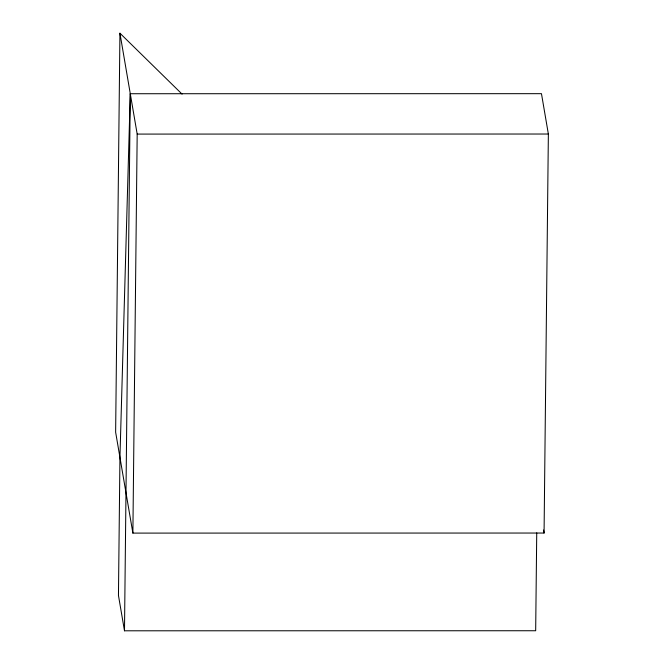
<?xml version="1.0" encoding="UTF-8"?>
<svg xmlns="http://www.w3.org/2000/svg" width="664" height="664" viewBox="0 0 664 664"><rect width="100%" height="100%" fill="white"/><g stroke="black" fill="none" stroke-linecap="round" stroke-linejoin="round"><path stroke-width="1" d="M182.077 94.13L119.935 33.2L115.636 432.206L132.883 533.101L544.065 533.043L548.364 134.028L541.467 93.674L130.285 93.732L119.943 457.405L118.458 595.459L124.492 630.8L535.674 630.742L536.736 532.868M124.492 630.8L130.285 93.732M132.883 533.101L137.182 134.087L119.935 33.2M137.182 134.087L548.364 134.028M543.55 530.013L544.065 533.043"/></g></svg>
